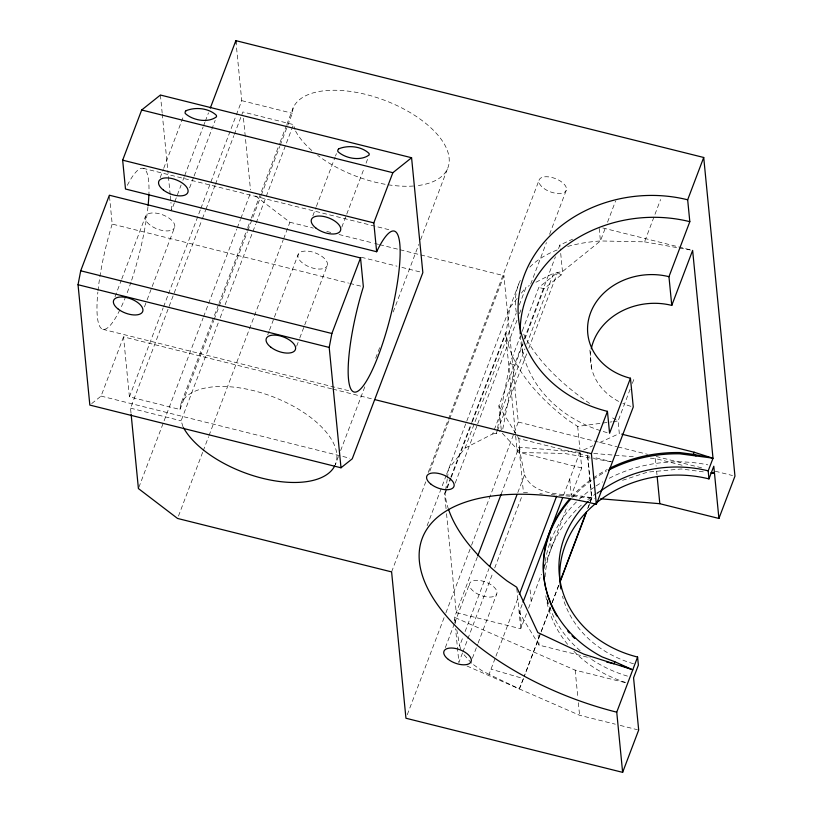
<?xml version="1.0" encoding="UTF-8"?>
<svg xmlns="http://www.w3.org/2000/svg" width="813" height="813" viewBox="0 0 813 813"><rect width="100%" height="100%" fill="white"/><g stroke="black" fill="none" stroke-linecap="round" stroke-linejoin="round"><path stroke-width="0.61" stroke-dasharray="4.07 3.05" d="M331.613 388.817L123.535 336.856L129.419 396.846L180.008 409.478L180.801 404.142L218.534 304.621M280.2 145.253L292.334 113.271L293.117 107.936A82.987 40.538 20.8 0 1 413.593 114.684A82.987 40.538 20.8 0 1 416.063 185.781M445.433 491.387L445.077 493.796A197.092 96.28 20.8 0 0 448.014 507.759M445.615 490.178L447.221 479.335M447.394 478.125L448.817 468.481L465.056 448.085L516.164 313.3M497.271 429.538L496.56 433.268L500.717 430.392M497.515 428.299L509.924 363.604L520.147 336.653M502.8 428.949L515.086 364.895L523.084 343.797M519.477 688.977L523.42 678.581L491.022 669.16M550.34 607.301L524.314 676.203L550.442 607.321M552.139 602.545L558.866 584.72M587.575 508.684L591.62 497.993L587.189 452.871M115.029 296.735L121.31 280.16M121.767 278.981L145.547 216.248M160.171 177.681L163.291 169.47M163.728 168.301L183.748 115.517M91.717 403.583L101.076 396.094L123.535 336.856M174.368 202.813L171.675 209.906L170.933 202.335M174.815 201.624L181.106 185.059M182.895 180.323L184.246 176.767M184.693 175.588L203.098 127.052M203.545 125.873L204.896 122.326M205.343 121.137L208.484 112.855M144.44 306.928L146.686 301.003M147.133 299.824L174.51 227.62A15.559 7.602 20.8 0 0 155.425 213.057A15.559 7.602 20.8 0 0 150.151 225.13A15.559 7.602 20.8 0 0 174.51 227.62M189.592 187.844L193.636 177.183M194.083 176.004L215.191 120.354M129.419 396.846L163.118 307.975M163.565 306.796L168.057 294.946M168.515 293.757L200.405 209.642M200.862 208.453L235.902 116.035M236.349 114.857L241.746 100.639L236.105 43.15M131.025 413.197L130.527 408.167L201.97 219.784M202.417 218.595L205.567 210.303M206.014 209.114L214.998 185.425M215.445 184.236L233.87 135.659M234.317 134.47L242.853 111.96L293.442 124.592L294.967 129.389M138.86 487.373L203.108 317.944M203.565 316.755L236.807 229.083M237.254 227.894L240.404 219.601M240.851 218.412L250.282 193.535M218.992 303.432L247.294 228.788M247.741 227.61L250.892 219.317M251.339 218.128L279.642 143.484M280.089 142.295L286.379 125.71M286.826 124.531L293.117 107.936M180.008 409.478L213.707 320.617M214.154 319.428L247.406 231.746M247.853 230.567L260.882 196.207M261.329 195.018L279.753 146.442M183.016 426.805L181.126 420.799L218.412 322.456M220.211 317.72L223.351 309.428M225.15 304.692L255.709 224.124M256.156 222.935L293.442 124.592M178.474 516.082L202.732 452.109M203.179 450.92L208.575 436.703M209.022 435.514L283.158 240.018M283.605 238.839L289.895 222.244L254.754 195.415M267.701 334.854L269.042 331.308M269.499 330.119L273.981 318.29M274.428 317.1L298.219 254.367M312.842 215.811L315.952 207.6M316.399 206.421L335.078 157.153M335.525 155.984L336.419 153.637M296.654 346.226L299.347 339.133M299.804 337.944L304.286 326.104M304.733 324.926L327.182 265.749A15.559 7.602 20.8 0 0 308.097 251.176A15.559 7.602 20.8 0 0 302.822 263.249A15.559 7.602 20.8 0 0 327.182 265.749M341.816 227.152L346.308 215.313M346.755 214.124L364.265 167.945M366.063 163.21L368.299 157.295M338.391 456.52L335.241 464.812A82.987 40.538 20.8 0 0 274.266 397.293A82.987 40.538 20.8 0 0 180.801 404.142M340.637 450.595L364.895 386.612M375.677 358.177L380.169 346.328M393.197 311.968L418.807 244.439M420.606 239.693L447.567 168.606M428.207 472.485L539.182 179.836M391.602 571.905L425.748 481.855M429.792 471.194L449.111 420.24M449.559 419.061L503.918 275.688L399.366 249.581M427.13 525.686L446.164 475.493M446.601 474.325L519.426 282.294M446.052 508.694L444.569 493.664L446.367 488.938M446.815 487.759L450.402 478.298M450.849 477.119L471.479 422.73M471.926 421.551L505.544 332.873L506.052 332.995A197.092 96.28 20.8 0 0 568.074 420.179L577.667 426.408L611.955 421.815M446.876 489.07L445.077 493.796L444.569 493.664M447.323 487.881L450.91 478.42M451.357 477.241L471.977 422.851M472.424 421.673L506.052 332.995L509.792 307.69L517.525 297.975M519.304 305.017L526.031 287.284L529.344 285.597M455.229 483.105L477.251 425.047M477.698 423.858L517.241 319.59M519.487 313.676L521.275 308.93M530.716 284.052L546.438 242.579M549.588 234.286L566.204 190.445A14.522 7.093 20.8 0 0 548.399 176.848A14.522 7.093 20.8 0 0 543.47 188.118A14.522 7.093 20.8 0 0 566.204 190.445M522.363 330.789L538.806 287.436L557.535 272.477L561.194 274.967L562.484 271.562L560.269 248.92M501.265 429.843L498.908 405.839L522.515 343.604M524.283 338.919L555.431 256.796M558.551 248.565L559.883 245.038L572.555 239.215M524.863 339.112L543.968 288.727L543.836 287.355M465.056 448.085L492.688 433.979L524.964 348.858M526.763 344.123L553.663 273.188L562.484 271.562L600.431 240.953L605.329 228.026M497.454 430.91L527.048 352.872M528.836 348.137L557.535 272.477M407.293 714.688L445.483 613.978M445.941 612.789L471.093 546.438M471.55 545.259L513.775 433.878M514.233 432.699L518.267 422.038L503.918 275.688M477.312 557.088L454.467 617.331L454.955 622.351M501.072 494.426L518.989 447.18L580.878 452.343M445.351 647.595L454.203 624.252M454.65 623.083L469.701 583.399M607.555 222.152L615.583 200.994M460.717 649.302L459.701 645.807L463.298 636.305M465.107 631.549L488.969 568.602M517.8 492.587L524.558 474.772L518.989 447.18L523.42 492.312L529.73 492.841M462.475 653.012L458.888 662.463L455.575 628.622M462.922 651.833L467.404 640.014M467.851 638.835L492.942 572.667M494.741 567.931L522.068 495.859M472.383 658.215L477.688 644.211M478.135 643.042L496.723 594.008A14.522 7.093 20.8 0 0 478.918 580.411A14.522 7.093 20.8 0 0 473.989 591.681A14.522 7.093 20.8 0 0 496.723 594.008M567.708 246.461A197.092 96.28 20.8 0 1 600.431 240.953L644.546 241.847L660.593 199.531M523.206 679.109L519.243 688.875L489.05 674.353L495.513 657.311M495.96 656.121L518.43 596.884M522.149 604.476L519.161 612.352L539.08 645.126L590.624 657.991M563.46 495.524L580.136 451.561M446.54 513.704L456.245 612.656L520.767 628.764L526.824 612.809M528.572 608.185L541.448 574.232M544.568 566L567.301 506.052M580.258 452.821L581.742 467.973L571.315 495.473L569.7 479.06M630.116 389.254L618.083 420.992L619.313 433.553L597.423 443.613M632.341 383.38L634.13 378.675M552.24 602.575L558.998 584.76M588.266 507.566L589.618 504.009M590.065 502.82L591.874 498.074L587.443 452.932M521.387 293.117L526.031 287.284M561.194 274.967L543.968 288.727L538.806 287.436M535.98 282.213L553.663 273.188M583.592 449.965L592.809 445.727M622.555 480.32L647.555 472.129L681.253 468.969L705.877 472.201M492.688 433.979L499.04 432.811M613.185 421.642L618.083 420.992A197.092 96.28 20.8 0 1 610.167 416.48M502.363 433.278L520.198 452.536L564.313 453.42L590.147 458.014M593.734 453.461L633.998 456.794M650.359 458.156L655.39 458.573L682.483 465.331M539.832 493.684L542.362 493.887M551.204 494.629L557.515 495.158M558.775 495.259L594.384 498.278M591.62 497.993C571.519 492.058 534.7 499.71 524.558 474.772M644.546 241.847L692.635 250.394M611.163 461.754L593.836 458.674L593.703 457.302L611.234 461.682M241.746 100.639L292.334 113.271M602.758 227.955L691.406 250.089M143.078 168.291L389.315 229.784M289.895 222.244L313.269 228.087M326.796 231.461L331.714 232.691M339.092 234.53L373.533 243.138M374.763 243.443L378.462 244.367M379.691 244.672L398.136 249.276M361.287 257.254L396.988 266.176M401.917 267.406L420.382 272.009M109.491 196.472L112.194 224.063L348.584 283.087M349.814 283.402L362.131 286.471M509.924 363.604L515.086 364.895L514.954 363.523M518.267 422.038L616.762 446.632M618.002 446.937L647.544 454.315M656.162 456.469L704.18 468.461M715.267 471.225L732.503 475.524M102.895 329.326L349.133 390.819M332.842 389.122L373.472 399.264M517.546 436.49L518.836 438.603L590.014 456.378M581.742 467.973L517.21 451.855L515.493 434.325M101.076 396.094L349.773 458.197M130.527 408.167L181.126 420.799M455.605 623.52L454.467 617.331L575.167 670.146L625.644 682.747M467.018 666.02L579.588 715.277L615.289 724.19M620.217 725.42L637.453 729.728M489.05 674.353L481.814 670.654L472.394 663.886M471.53 663.154L462.953 653.571M498.908 405.839L516.905 435.433M456.743 629.709L459.701 645.807M655.39 458.573L656.132 466.093M656.619 471.103L656.995 474.863M599.191 228.402L600.431 240.953M589.872 350.057L591.712 368.797M559.883 245.038L560.015 246.41M577.667 426.408L579.893 449.04M575.167 670.146L577.87 697.727M578.358 702.737L579.588 715.277M550.106 536.661L551.255 548.369M521.824 341.572L523.023 353.736M547.108 599.455L547.698 605.38M518.836 438.603L520.198 452.536M538.094 635.075L539.08 645.126M505.544 332.873L515.371 433.065M530.086 589.903L531.194 601.264M519.964 610.238L521.57 626.65M516.814 588.46L520.767 628.764M243.473 118.241L250.485 189.836M170.191 194.754L167.834 170.771M170.313 196.024L170.811 201.075M160.415 95.03L162.143 112.702M162.265 113.962L167.712 169.5M589.019 500.656A114.105 96.767 -5.6 0 1 593.754 496.397M596.712 493.979A114.105 96.767 -5.6 0 1 598.642 492.485M572.311 497.353A129.663 109.958 -5.6 0 1 592.27 479.995M593.287 479.284A129.663 109.958 -5.6 0 1 606.244 471.377M625.725 682.483A129.663 109.958 -5.6 0 1 572.647 650.014M567.596 644.323A129.663 109.958 -5.6 0 1 545.472 593.073M545.066 576.793A129.663 109.958 -5.6 0 1 581.956 504.517M587.809 499.599A129.663 109.958 -5.6 0 1 595.817 493.735M596.854 493.034A129.663 109.958 -5.6 0 1 598.968 491.662M627.453 676.121A129.663 109.958 -5.6 0 1 588.988 657.605M580.126 650.685A129.663 109.958 -5.6 0 1 547.301 599.476M544.456 568.439A129.663 109.958 -5.6 0 1 578.45 499.995M579.374 499.121A129.663 109.958 -5.6 0 1 595.116 486.621M596.163 485.92A129.663 109.958 -5.6 0 1 602.596 481.906M609.283 478.237A129.663 109.958 -5.6 0 1 707.818 464.853M589.618 403.431A197.092 96.28 20.8 0 1 522.342 331.247M516.296 312.162A197.092 96.28 20.8 0 1 521.56 278.005M529.812 267.121A197.092 96.28 20.8 0 1 558.206 249.571M633.51 663.774A114.105 96.767 -5.6 0 1 562.494 596.275M571.336 497.028A129.663 109.958 -5.6 0 1 592.138 478.745M593.165 478.034A129.663 109.958 -5.6 0 1 607.24 469.518M630.918 406.327A62.235 52.784 -5.6 0 1 622.91 403.461M618.622 401.409A62.235 52.784 -5.6 0 1 591.041 350.057M607.138 432.618A129.663 109.958 -5.6 0 1 520.259 333.889M413.461 186.014A82.987 40.538 20.8 0 1 317.659 155.303M311.816 150.527A82.987 40.538 20.8 0 1 295.343 130.598M127.316 185.323A82.987 17.043 -76 0 1 148.891 194.744M147.976 206.817A82.987 17.043 -76 0 1 131.401 280.952M130.995 282.162A82.987 17.043 -76 0 1 126.32 295.058M125.842 296.288A82.987 17.043 -76 0 1 120.487 308.615M119.877 309.865A82.987 17.043 -76 0 1 97.865 292.091M97.997 290.81A82.987 17.043 -76 0 1 112.194 224.063"/><path stroke-width="1.22" d="M78.038 284.723L80.711 270.79L109.369 195.222L360.535 257.934L363.36 286.776A82.987 17.043 -76 0 0 355.576 392.09A82.987 17.043 -76 0 0 397.638 281.176A82.987 17.043 -76 0 0 376.653 251.735L373.817 222.884L392.852 172.712L411.581 157.742L422.841 272.629L352.242 458.817L341.003 467.79L89.837 405.077L78.038 284.723L329.204 347.436L341.003 467.79M329.204 347.436L331.877 333.503L360.535 257.934M131.147 414.447L138.413 488.562L177.569 518.46L391.602 571.905L405.951 718.245L622.636 772.35L616.742 712.168L637.585 657.046A114.105 96.767 -5.6 0 1 588.094 501.54M560.655 579.974L586.234 512.251M376.653 251.735L125.487 189.012L122.661 160.171L141.686 109.989L160.415 95.03L411.581 157.742M210.282 108.119L235.861 40.65L703.712 157.478L734.962 476.144L718.916 518.46L659.821 503.704L600.675 498.796M477.759 555.899L501.072 494.426M489.873 566.224L516.895 494.965M519.324 594.516L556.62 496.174M523.023 602.159L562.576 497.871M616.742 712.168A197.092 96.28 20.8 0 1 419.406 561.498A197.092 96.28 20.8 0 1 596.356 504.284L591.397 453.684L607.443 411.368A129.663 109.958 -5.6 0 1 524.436 274.835A129.663 109.958 -5.6 0 1 687.666 199.795L703.712 157.478M687.666 199.795L689.82 221.675L668.957 276.684A62.235 52.784 -5.6 0 0 590.604 312.71A62.235 52.784 -5.6 0 0 630.451 378.238L609.587 433.248L607.443 411.368M560.35 581.204L586.468 512.322M596.356 504.284L633.266 406.967L630.451 378.238M591.285 348.807A62.235 52.784 -5.6 0 1 671.772 305.403L692.635 250.394L713.011 458.278L708.194 470.859L708.977 478.908A114.105 96.767 -5.6 0 0 560.899 588.937M569.669 498.897A129.663 109.958 -5.6 0 0 602.148 656.924L614.75 661.701L613.947 663.815L606.579 661.985M713.011 458.278L694.18 452.241L693.377 454.355L679.648 452.556A129.663 109.958 -5.6 0 0 609.506 468.359M708.977 478.908L713.794 466.215L718.916 518.46M622.636 772.35L638.683 730.033L633.561 677.788L638.378 665.095L637.585 657.046M695.999 455.93L693.377 454.355L711.792 458.014L679.77 453.817A129.663 109.958 -5.6 0 0 608.49 470.188M710.796 472.841L714.495 473.329L712.025 472.709M141.686 109.989L392.852 172.712M122.661 160.171L373.817 222.884M80.711 270.79L331.877 333.503M621.762 434.162L694.18 452.241M374.702 399.579L591.397 453.684M620.461 665.115L632.788 669.861M614.75 661.701L631.64 669.363L583.998 654.221L537.85 632.565L516.692 587.21L507.099 580.98A197.092 96.28 20.8 0 1 448.4 508.958M668.957 276.684L671.772 305.403M657.239 477.373L659.821 503.704M549.649 531.956L549.771 533.216M235.861 40.65L236.105 43.15M599.628 491.743A114.105 96.767 -5.6 0 1 708.194 470.859M574.74 638.459A129.663 109.958 -5.6 0 1 572.037 635.776M569.425 633.002A129.663 109.958 -5.6 0 1 567.748 631.101M556.814 615.929A129.663 109.958 -5.6 0 1 546.519 591.427M546.204 590.228A129.663 109.958 -5.6 0 1 570.614 499.212M520.259 333.889A129.663 109.958 -5.6 0 1 689.82 221.675M334.743 465.869A82.987 40.538 20.8 0 1 261.959 478.156A82.987 40.538 20.8 0 1 183.525 427.75M148.891 194.744A82.987 17.043 -76 0 1 148.108 205.537M186.035 110.71L185.079 112.001L185.201 113.444C192.823 120.497 208.026 123.241 216.532 116.798L216.41 115.344C208.86 108.099 195.537 106.767 186.035 110.71M338.706 148.83L337.751 150.12L337.873 151.574C345.495 158.616 360.698 161.36 369.204 154.927L369.082 153.474C361.521 146.218 348.208 144.887 338.706 148.83M431.154 484.324A14.522 7.093 20.8 0 0 453.888 486.652A14.522 7.093 20.8 0 0 436.083 473.054A14.522 7.093 20.8 0 0 431.154 484.324M448.319 659.394A14.522 7.093 20.8 0 0 471.052 661.721A14.522 7.093 20.8 0 0 453.248 648.124A14.522 7.093 20.8 0 0 448.319 659.394M163.443 190.079A15.559 7.602 20.8 0 0 187.793 192.579A15.559 7.602 20.8 0 0 168.718 178.006A15.559 7.602 20.8 0 0 163.443 190.079M316.105 228.209A15.559 7.602 20.8 0 0 340.464 230.699A15.559 7.602 20.8 0 0 321.389 216.136A15.559 7.602 20.8 0 0 316.105 228.209M118.281 309.164A15.559 7.602 20.8 0 0 142.641 311.653A15.559 7.602 20.8 0 0 123.566 297.091A15.559 7.602 20.8 0 0 118.281 309.164M270.953 347.283A15.559 7.602 20.8 0 0 295.312 349.783A15.559 7.602 20.8 0 0 276.227 335.21A15.559 7.602 20.8 0 0 270.953 347.283"/></g></svg>
